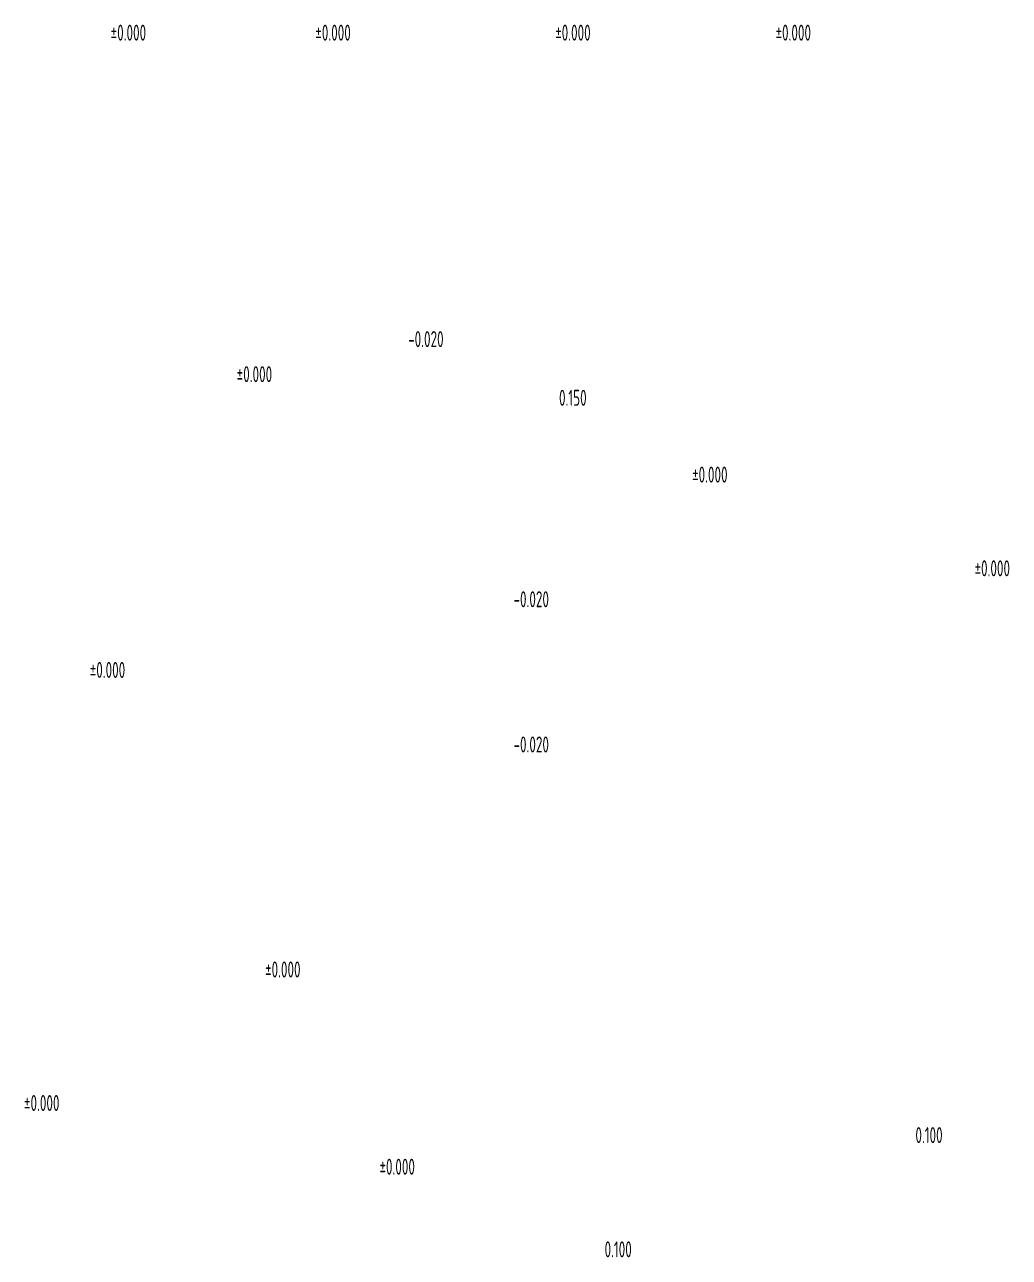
# Model space of a CAD drawing. Header units: millimetres. Extents: x 1618082 to 1961966, y -194823 to 101334.
# Drawn here: x 1660173 to 1678621, y -194823 to -171712 of the extents above; entities that cross this region are included whole.
import ezdxf

# ---------------------------------------------------------------- set-up
doc = ezdxf.new("R2010")
doc.units = ezdxf.units.MM
doc.header["$LTSCALE"] = 500
doc.layers.add('Z-平面-标高', color=8, linetype='Continuous')
doc.styles.add('XD2008', font='xd-hzs.shx', dxfattribs={"width": 0.7, "bigfont": 'xd-hztxt.shx'})

msp = doc.modelspace()

# ---------------------------------------------------------------- texts
at = {"layer": 'Z-平面-标高', "style": 'XD2008', "width": 0.7}
for s, p in [('%%P0.000', (1661784.1, -172012.2)), ('%%P0.000', (1665618.7, -172012.2)), ('%%P0.000', (1670112.7, -172012.2)), ('%%P0.000', (1674240.5, -172012.2)), ('-0.020', (1667357.9, -177758)), ('%%P0.000', (1664145.5, -178415)), ('0.150', (1670184.5, -178858)), ('%%P0.000', (1672677.6, -180297.9)), ('%%P0.000', (1677968.9, -182054.7)), ('-0.020', (1669331.5, -182634.4)), ('%%P0.000', (1661392.4, -183960.1)), ('-0.020', (1669331.5, -185357.7)), ('%%P0.000', (1664677.4, -189575.5)), ('%%P0.000', (1660160.7, -192079.1)), ('0.100', (1676861.2, -192681)), ('%%P0.000', (1666820.1, -193273.9)), ('0.100', (1671037.6, -194822.6))]:
    msp.add_text(s, height=300, dxfattribs=at).set_placement(p)

doc.saveas('drawing.dxf')
